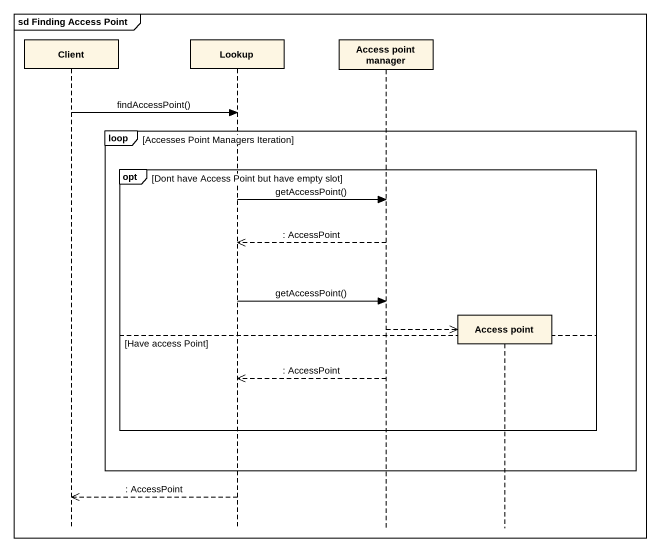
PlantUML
@startuml
mainframe sd Finding Access Point
hide footbox
participant Client
participant Lookup
participant "Access point manager" as Access_point_manager
participant "Access point" as Access_point

Client -> Lookup : findAccessPoint()
loop Accesses Point Managers Iteration
  opt Dont have Access Point but have empty slot
    Lookup -> Access_point_manager : getAccessPoint()
    Access_point_manager -->> Lookup : : AccessPoint
    Lookup -> Access_point_manager : getAccessPoint()
    Access_point_manager -->> Access_point **
  else Have access Point
    Access_point_manager -->> Lookup : : AccessPoint
  end
end
Lookup -->> Client : : AccessPoint
@enduml
